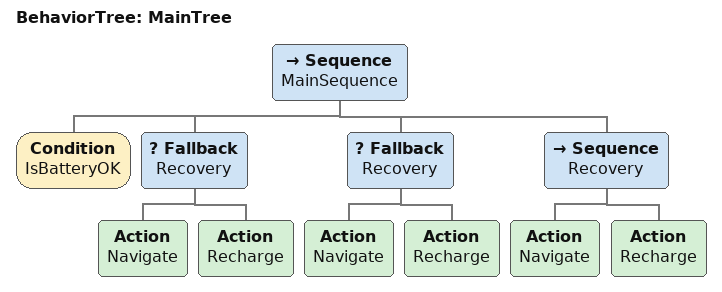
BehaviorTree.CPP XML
<root main_tree_to_execute="MainTree">
  <BehaviorTree ID="MainTree">
    <Sequence name="MainSequence">
      <Condition name="IsBatteryOK"/>
      <Fallback name="Recovery">
        <Action name="Navigate"/>
        <Action name="Recharge"/>
      </Fallback>
      <Fallback name="Recovery">
        <Action name="Navigate"/>
        <Action name="Recharge"/>
      </Fallback>
      <Sequence name="Recovery">
        <Action name="Navigate"/>
        <Action name="Recharge"/>
      </Sequence>
    </Sequence>
  </BehaviorTree>
</root>
